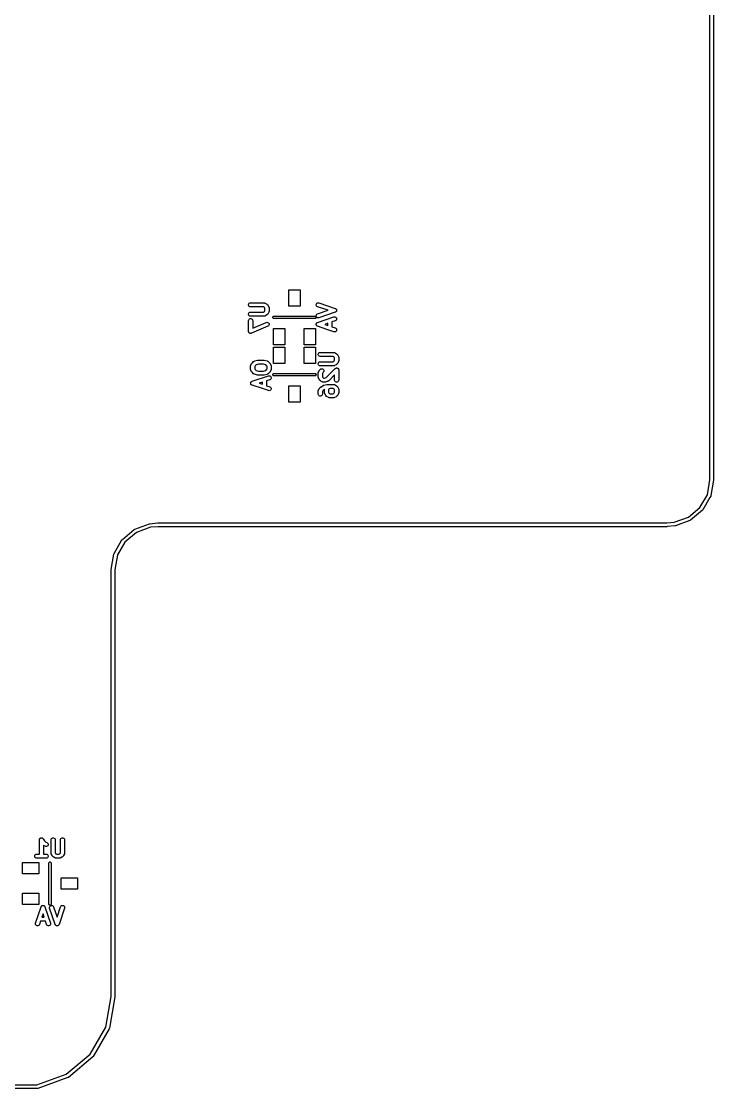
# Model space of a CAD drawing. Extents: x 51 to 137, y -158 to -25.
# Drawn here: x 93.6 to 136.5, y -157.7 to -91.5 of the extents above; entities that cross this region are included whole.
import ezdxf

# ---------------------------------------------------------------- set-up
doc = ezdxf.new("R2010")
doc.units = 0
doc.header["$MEASUREMENT"] = 0
doc.layers.add('BLACK', color=7, linetype='CONTINUOUS')

msp = doc.modelspace()

# ---------------------------------------------------------------- linework, layer by layer
at = {"layer": 'Black'}
for p, q in [((136.286, -119.911), (136.286, -28.1863)), ((136.515, -28.1813), (136.515, -119.921)), ((110.177, -109.136), (110.177, -108.136)), ((110.177, -108.136), (110.879, -108.136)), ((110.879, -108.136), (110.879, -109.136)), ((107.688, -109.039), (107.703, -108.997)), ((107.688, -109.083), (107.688, -109.039)), ((107.703, -109.124), (107.688, -109.083)), ((107.703, -108.997), (107.731, -108.964)), ((107.731, -109.158), (107.703, -109.124)), ((107.731, -108.964), (107.769, -108.942)), ((107.769, -109.18), (107.731, -109.158)), ((107.769, -108.942), (107.813, -108.934)), ((107.813, -109.188), (107.769, -109.18)), ((107.813, -108.934), (108.635, -108.934)), ((108.605, -109.188), (107.813, -109.188)), ((108.657, -109.214), (108.605, -109.188)), ((108.635, -108.934), (108.642, -108.935)), ((108.642, -108.935), (108.65, -108.935)), ((108.65, -108.935), (108.664, -108.939)), ((108.676, -109.233), (108.657, -109.214)), ((108.664, -108.939), (108.679, -108.942)), ((108.679, -108.942), (108.685, -108.945)), ((108.685, -108.945), (108.692, -108.947)), ((108.692, -108.947), (108.789, -108.996)), ((108.789, -108.996), (108.805, -109.008)), ((108.805, -109.008), (108.822, -109.019)), ((108.822, -109.019), (108.87, -109.068)), ((108.87, -109.068), (108.882, -109.085)), ((108.882, -109.085), (108.894, -109.101)), ((108.894, -109.101), (108.942, -109.198)), ((108.942, -109.198), (108.944, -109.205)), ((108.944, -109.205), (108.948, -109.211)), ((108.948, -109.211), (108.951, -109.226)), ((110.879, -109.136), (110.177, -109.136)), ((111.878, -109.042), (111.892, -109)), ((111.879, -109.086), (111.878, -109.042)), ((111.895, -109.127), (111.879, -109.086)), ((111.892, -109), (111.919, -108.966)), ((111.925, -109.16), (111.895, -109.127)), ((111.919, -108.966), (111.957, -108.943)), ((111.963, -109.181), (111.925, -109.16)), ((111.957, -108.943), (112, -108.934)), ((112.618, -109.4), (111.963, -109.181)), ((112, -108.934), (112.044, -108.94)), ((112.044, -108.94), (113.06, -109.279)), ((107.688, -109.619), (107.703, -109.578)), ((107.688, -109.664), (107.688, -109.619)), ((107.703, -109.705), (107.688, -109.664)), ((107.703, -109.578), (107.731, -109.544)), ((107.731, -109.739), (107.703, -109.705)), ((107.731, -109.544), (107.769, -109.522)), ((107.769, -109.761), (107.731, -109.739)), ((107.769, -109.522), (107.813, -109.514)), ((107.813, -109.768), (107.769, -109.761)), ((107.813, -109.514), (108.605, -109.514)), ((108.635, -109.768), (107.813, -109.768)), ((108.605, -109.514), (108.657, -109.489)), ((108.642, -109.767), (108.635, -109.768)), ((108.65, -109.768), (108.642, -109.767)), ((108.664, -109.763), (108.65, -109.768)), ((108.657, -109.489), (108.676, -109.469)), ((108.679, -109.761), (108.664, -109.763)), ((108.702, -109.284), (108.676, -109.233)), ((108.676, -109.469), (108.702, -109.418)), ((108.685, -109.757), (108.679, -109.761)), ((108.692, -109.755), (108.685, -109.757)), ((108.789, -109.707), (108.692, -109.755)), ((108.702, -109.418), (108.702, -109.284)), ((108.805, -109.695), (108.789, -109.707)), ((108.822, -109.683), (108.805, -109.695)), ((108.87, -109.635), (108.822, -109.683)), ((108.882, -109.618), (108.87, -109.635)), ((108.894, -109.602), (108.882, -109.618)), ((108.942, -109.505), (108.894, -109.602)), ((108.944, -109.498), (108.942, -109.505)), ((108.948, -109.491), (108.944, -109.498)), ((108.951, -109.477), (108.948, -109.491)), ((108.951, -109.226), (108.955, -109.24)), ((108.955, -109.462), (108.951, -109.477)), ((108.955, -109.24), (108.954, -109.247)), ((108.954, -109.247), (108.956, -109.254)), ((108.956, -109.448), (108.954, -109.455)), ((108.954, -109.455), (108.955, -109.462)), ((108.956, -109.254), (108.956, -109.448)), ((109.184, -109.822), (109.193, -109.797)), ((109.184, -109.848), (109.184, -109.822)), ((109.193, -109.872), (109.184, -109.848)), ((109.193, -109.797), (109.21, -109.778)), ((109.21, -109.892), (109.193, -109.872)), ((109.21, -109.778), (109.232, -109.765)), ((109.232, -109.765), (109.258, -109.76)), ((109.258, -109.76), (111.798, -109.76)), ((111.798, -109.76), (111.824, -109.765)), ((111.824, -109.765), (111.846, -109.778)), ((111.846, -109.778), (111.863, -109.797)), ((111.863, -109.872), (111.846, -109.892)), ((111.863, -109.797), (111.872, -109.822)), ((111.872, -109.848), (111.863, -109.872)), ((111.872, -109.822), (111.872, -109.848)), ((111.878, -109.757), (111.879, -109.713)), ((111.892, -109.799), (111.878, -109.757)), ((111.879, -109.713), (111.895, -109.672)), ((111.919, -109.833), (111.892, -109.799)), ((111.895, -109.672), (111.925, -109.639)), ((111.957, -109.856), (111.919, -109.833)), ((111.925, -109.639), (111.963, -109.618)), ((112, -109.865), (111.957, -109.856)), ((111.963, -109.618), (112.618, -109.4)), ((111.963, -110.15), (112.979, -109.811)), ((112.044, -109.859), (112, -109.865)), ((113.06, -109.52), (112.044, -109.859)), ((112.979, -109.811), (113.023, -109.805)), ((113.023, -109.805), (113.066, -109.814)), ((113.06, -109.279), (113.063, -109.281)), ((113.063, -109.518), (113.06, -109.52)), ((113.063, -109.281), (113.066, -109.281)), ((113.066, -109.518), (113.063, -109.518)), ((113.066, -109.281), (113.082, -109.291)), ((113.082, -109.508), (113.066, -109.518)), ((113.066, -109.814), (113.104, -109.837)), ((113.082, -109.291), (113.099, -109.3)), ((113.099, -109.499), (113.082, -109.508)), ((113.099, -109.3), (113.101, -109.303)), ((113.101, -109.496), (113.099, -109.499)), ((113.101, -109.303), (113.104, -109.305)), ((113.104, -109.495), (113.101, -109.496)), ((113.104, -109.305), (113.115, -109.319)), ((113.115, -109.48), (113.104, -109.495)), ((113.104, -109.837), (113.131, -109.871)), ((113.115, -109.319), (113.128, -109.333)), ((113.128, -109.466), (113.115, -109.48)), ((113.128, -109.333), (113.129, -109.336)), ((113.129, -109.463), (113.128, -109.466)), ((113.129, -109.336), (113.131, -109.339)), ((113.131, -109.46), (113.129, -109.463)), ((113.131, -109.339), (113.137, -109.357)), ((113.137, -109.442), (113.131, -109.46)), ((113.131, -109.871), (113.145, -109.913)), ((113.137, -109.357), (113.144, -109.374)), ((113.144, -109.425), (113.137, -109.442)), ((113.144, -109.374), (113.144, -109.378)), ((113.144, -109.378), (113.145, -109.381)), ((113.145, -109.418), (113.144, -109.422)), ((113.144, -109.422), (113.144, -109.425)), ((113.145, -109.381), (113.145, -109.4)), ((113.145, -109.4), (113.145, -109.418)), ((107.686, -110.029), (107.693, -109.985)), ((107.686, -110.706), (107.686, -110.029)), ((107.693, -109.985), (107.715, -109.947)), ((107.715, -109.947), (107.749, -109.919)), ((107.749, -109.919), (107.791, -109.903)), ((107.791, -109.903), (107.835, -109.903)), ((107.835, -109.903), (107.876, -109.919)), ((108.879, -110.387), (107.863, -110.823)), ((107.876, -109.919), (107.91, -109.947)), ((107.91, -109.947), (107.932, -109.985)), ((107.932, -109.985), (107.94, -110.029)), ((107.94, -110.029), (107.94, -110.513)), ((107.94, -110.513), (108.779, -110.154)), ((108.779, -110.154), (108.822, -110.144)), ((108.822, -110.144), (108.865, -110.149)), ((108.865, -110.149), (108.905, -110.169)), ((108.916, -110.363), (108.879, -110.387)), ((108.905, -110.169), (108.935, -110.201)), ((108.942, -110.328), (108.916, -110.363)), ((108.935, -110.201), (108.952, -110.241)), ((108.955, -110.285), (108.942, -110.328)), ((108.952, -110.241), (108.955, -110.285)), ((109.232, -109.905), (109.21, -109.892)), ((109.228, -111.534), (109.228, -110.533)), ((109.228, -110.533), (109.929, -110.533)), ((109.258, -109.91), (109.232, -109.905)), ((111.798, -109.91), (109.258, -109.91)), ((109.929, -110.533), (109.929, -111.534)), ((111.127, -111.534), (111.127, -110.533)), ((111.127, -110.533), (111.828, -110.533)), ((111.824, -109.905), (111.798, -109.91)), ((111.846, -109.892), (111.824, -109.905)), ((111.828, -110.533), (111.828, -111.534)), ((111.878, -110.252), (111.879, -110.248)), ((111.879, -110.27), (111.878, -110.252)), ((111.878, -110.289), (111.879, -110.27)), ((111.879, -110.292), (111.878, -110.289)), ((111.879, -110.245), (111.886, -110.228)), ((111.879, -110.248), (111.879, -110.245)), ((111.879, -110.296), (111.879, -110.292)), ((111.886, -110.313), (111.879, -110.296)), ((111.886, -110.228), (111.892, -110.21)), ((111.892, -110.331), (111.886, -110.313)), ((111.892, -110.21), (111.894, -110.207)), ((111.894, -110.334), (111.892, -110.331)), ((111.894, -110.207), (111.895, -110.204)), ((111.895, -110.337), (111.894, -110.334)), ((111.895, -110.204), (111.908, -110.19)), ((111.908, -110.351), (111.895, -110.337)), ((111.908, -110.19), (111.919, -110.175)), ((111.919, -110.365), (111.908, -110.351)), ((111.919, -110.175), (111.922, -110.174)), ((111.922, -110.367), (111.919, -110.365)), ((111.922, -110.174), (111.925, -110.171)), ((111.925, -110.37), (111.922, -110.367)), ((111.925, -110.171), (111.941, -110.162)), ((111.941, -110.379), (111.925, -110.37)), ((111.941, -110.162), (111.957, -110.152)), ((111.957, -110.389), (111.941, -110.379)), ((111.957, -110.152), (111.96, -110.152)), ((111.96, -110.389), (111.957, -110.389)), ((111.96, -110.152), (111.963, -110.15)), ((111.963, -110.391), (111.96, -110.389)), ((112.602, -110.604), (111.963, -110.391)), ((112.602, -110.205), (112.405, -110.27)), ((112.405, -110.27), (112.602, -110.336)), ((112.602, -110.336), (112.602, -110.205)), ((113.06, -110.052), (112.856, -110.12)), ((112.856, -110.12), (112.856, -110.421)), ((112.856, -110.421), (113.06, -110.489)), ((113.099, -110.031), (113.06, -110.052)), ((113.06, -110.489), (113.099, -110.51)), ((113.128, -109.998), (113.099, -110.031)), ((113.099, -110.51), (113.128, -110.543)), ((113.144, -109.957), (113.128, -109.998)), ((113.145, -109.913), (113.144, -109.957)), ((107.688, -110.72), (107.686, -110.706)), ((107.689, -110.735), (107.688, -110.72)), ((107.692, -110.742), (107.689, -110.735)), ((107.693, -110.749), (107.692, -110.742)), ((107.701, -110.762), (107.693, -110.749)), ((107.706, -110.775), (107.701, -110.762)), ((107.712, -110.781), (107.706, -110.775)), ((107.715, -110.787), (107.712, -110.781)), ((107.727, -110.797), (107.715, -110.787)), ((107.737, -110.808), (107.727, -110.797)), ((107.743, -110.811), (107.737, -110.808)), ((107.749, -110.816), (107.743, -110.811)), ((107.763, -110.821), (107.749, -110.816)), ((107.776, -110.827), (107.763, -110.821)), ((107.783, -110.828), (107.776, -110.827)), ((107.791, -110.831), (107.783, -110.828)), ((107.805, -110.831), (107.791, -110.831)), ((107.82, -110.833), (107.805, -110.831)), ((107.827, -110.831), (107.82, -110.833)), ((107.835, -110.831), (107.827, -110.831)), ((107.848, -110.826), (107.835, -110.831)), ((107.863, -110.823), (107.848, -110.826)), ((112.979, -110.73), (112.602, -110.604)), ((113.023, -110.736), (112.979, -110.73)), ((113.066, -110.727), (113.023, -110.736)), ((113.104, -110.704), (113.066, -110.727)), ((113.131, -110.67), (113.104, -110.704)), ((113.128, -110.543), (113.144, -110.584)), ((113.145, -110.628), (113.131, -110.67)), ((113.144, -110.584), (113.145, -110.628)), ((109.929, -111.534), (109.228, -111.534)), ((109.228, -112.692), (109.228, -111.692)), ((109.228, -111.692), (109.929, -111.692)), ((109.929, -111.692), (109.929, -112.692)), ((111.828, -111.534), (111.127, -111.534)), ((111.127, -112.692), (111.127, -111.692)), ((111.127, -111.692), (111.828, -111.692)), ((111.828, -111.692), (111.828, -112.692)), ((108.054, -112.542), (108.247, -112.494)), ((108.247, -112.494), (108.263, -112.493)), ((108.263, -112.493), (108.278, -112.49)), ((108.278, -112.49), (108.617, -112.49)), ((108.617, -112.49), (108.632, -112.493)), ((108.632, -112.493), (108.648, -112.494)), ((108.648, -112.494), (108.841, -112.542)), ((112.006, -112.111), (112.021, -112.07)), ((112.006, -112.155), (112.006, -112.111)), ((112.021, -112.197), (112.006, -112.155)), ((112.021, -112.07), (112.049, -112.036)), ((112.049, -112.23), (112.021, -112.197)), ((112.049, -112.036), (112.087, -112.014)), ((112.087, -112.252), (112.049, -112.23)), ((112.087, -112.014), (112.131, -112.006)), ((112.131, -112.26), (112.087, -112.252)), ((112.131, -112.006), (112.953, -112.006)), ((112.923, -112.26), (112.131, -112.26)), ((112.975, -112.286), (112.923, -112.26)), ((112.953, -112.006), (112.96, -112.007)), ((112.96, -112.007), (112.968, -112.007)), ((112.968, -112.007), (112.982, -112.011)), ((112.994, -112.305), (112.975, -112.286)), ((112.982, -112.011), (112.997, -112.014)), ((113.02, -112.357), (112.994, -112.305)), ((112.994, -112.542), (113.02, -112.49)), ((112.997, -112.014), (113.003, -112.017)), ((113.003, -112.017), (113.01, -112.02)), ((113.01, -112.02), (113.107, -112.068)), ((113.02, -112.49), (113.02, -112.357)), ((113.107, -112.068), (113.123, -112.08)), ((113.123, -112.08), (113.14, -112.092)), ((113.14, -112.092), (113.188, -112.14)), ((113.188, -112.14), (113.2, -112.157)), ((113.2, -112.157), (113.212, -112.173)), ((113.212, -112.173), (113.26, -112.27)), ((113.26, -112.27), (113.262, -112.277)), ((113.262, -112.277), (113.266, -112.283)), ((113.266, -112.283), (113.269, -112.298)), ((113.269, -112.298), (113.273, -112.312)), ((113.273, -112.312), (113.272, -112.319)), ((113.272, -112.319), (113.274, -112.327)), ((113.274, -112.52), (113.272, -112.527)), ((113.274, -112.327), (113.274, -112.52)), ((107.813, -112.844), (107.818, -112.83)), ((107.814, -112.852), (107.813, -112.844)), ((107.813, -112.859), (107.814, -112.852)), ((107.813, -113.052), (107.813, -112.859)), ((107.814, -113.06), (107.813, -113.052)), ((107.813, -113.067), (107.814, -113.06)), ((107.818, -113.081), (107.813, -113.067)), ((107.818, -112.83), (107.82, -112.815)), ((107.82, -113.096), (107.818, -113.081)), ((107.82, -112.815), (107.824, -112.809)), ((107.824, -113.102), (107.82, -113.096)), ((107.824, -112.809), (107.826, -112.802)), ((107.826, -113.109), (107.824, -113.102)), ((107.826, -112.802), (107.874, -112.705)), ((107.874, -113.206), (107.826, -113.109)), ((107.874, -112.705), (107.887, -112.689)), ((107.887, -112.689), (107.898, -112.672)), ((107.898, -112.672), (107.995, -112.575)), ((107.995, -112.575), (108.005, -112.569)), ((108.005, -112.569), (108.014, -112.56)), ((108.014, -112.56), (108.023, -112.556)), ((108.023, -112.556), (108.031, -112.55)), ((108.031, -112.55), (108.043, -112.547)), ((108.043, -112.547), (108.054, -112.542)), ((108.092, -112.837), (108.067, -112.889)), ((108.067, -112.889), (108.067, -113.022)), ((108.067, -113.022), (108.092, -113.074)), ((108.15, -112.78), (108.092, -112.837)), ((108.092, -113.074), (108.15, -113.131)), ((108.294, -112.744), (108.15, -112.78)), ((108.15, -113.131), (108.294, -113.167)), ((108.601, -112.744), (108.294, -112.744)), ((108.294, -113.167), (108.601, -113.167)), ((108.746, -112.78), (108.601, -112.744)), ((108.601, -113.167), (108.746, -113.131)), ((108.803, -112.837), (108.746, -112.78)), ((108.746, -113.131), (108.803, -113.074)), ((108.829, -112.889), (108.803, -112.837)), ((108.803, -113.074), (108.829, -113.022)), ((108.829, -113.022), (108.829, -112.889)), ((108.841, -112.542), (108.852, -112.547)), ((108.852, -112.547), (108.864, -112.55)), ((108.864, -112.55), (108.872, -112.556)), ((108.872, -112.556), (108.882, -112.56)), ((108.882, -112.56), (108.89, -112.569)), ((108.89, -112.569), (108.9, -112.575)), ((108.9, -112.575), (108.997, -112.672)), ((108.997, -112.672), (109.009, -112.689)), ((109.009, -112.689), (109.021, -112.705)), ((109.021, -112.705), (109.069, -112.802)), ((109.069, -113.109), (109.021, -113.206)), ((109.069, -112.802), (109.071, -112.809)), ((109.071, -113.102), (109.069, -113.109)), ((109.071, -112.809), (109.075, -112.815)), ((109.075, -113.096), (109.071, -113.102)), ((109.075, -112.815), (109.078, -112.83)), ((109.078, -113.081), (109.075, -113.096)), ((109.078, -112.83), (109.082, -112.844)), ((109.082, -113.067), (109.078, -113.081)), ((109.082, -112.844), (109.081, -112.852)), ((109.081, -112.852), (109.083, -112.859)), ((109.083, -113.052), (109.081, -113.06)), ((109.081, -113.06), (109.082, -113.067)), ((109.083, -112.859), (109.083, -113.052)), ((109.929, -112.692), (109.228, -112.692)), ((111.828, -112.692), (111.127, -112.692)), ((112.006, -112.692), (112.021, -112.65)), ((112.006, -112.736), (112.006, -112.692)), ((112.021, -112.777), (112.006, -112.736)), ((112.017, -113.237), (112.065, -113.141)), ((112.021, -112.65), (112.049, -112.616)), ((112.049, -112.811), (112.021, -112.777)), ((112.049, -112.616), (112.087, -112.594)), ((112.087, -112.833), (112.049, -112.811)), ((112.065, -113.141), (112.078, -113.124)), ((112.078, -113.124), (112.089, -113.108)), ((112.087, -112.594), (112.131, -112.587)), ((112.131, -112.841), (112.087, -112.833)), ((112.089, -113.108), (112.138, -113.059)), ((112.131, -112.587), (112.923, -112.587)), ((112.953, -112.841), (112.131, -112.841)), ((112.138, -113.059), (112.174, -113.034)), ((112.174, -113.034), (112.216, -113.023)), ((112.216, -113.023), (112.26, -113.026)), ((112.26, -113.026), (112.3, -113.045)), ((112.3, -113.045), (112.331, -113.076)), ((112.331, -113.076), (112.35, -113.116)), ((112.354, -113.16), (112.342, -113.203)), ((112.35, -113.116), (112.354, -113.16)), ((112.497, -113.57), (113.057, -113.011)), ((112.923, -112.587), (112.975, -112.561)), ((112.96, -112.839), (112.953, -112.841)), ((112.968, -112.84), (112.96, -112.839)), ((112.982, -112.836), (112.968, -112.84)), ((112.975, -112.561), (112.994, -112.542)), ((112.997, -112.833), (112.982, -112.836)), ((113.003, -112.829), (112.997, -112.833)), ((113.01, -112.827), (113.003, -112.829)), ((113.107, -112.779), (113.01, -112.827)), ((113.057, -113.011), (113.07, -113.001)), ((113.07, -113.001), (113.083, -112.991)), ((113.083, -112.991), (113.088, -112.989)), ((113.088, -112.989), (113.093, -112.986)), ((113.093, -112.986), (113.109, -112.981)), ((113.123, -112.767), (113.107, -112.779)), ((113.109, -112.981), (113.125, -112.976)), ((113.14, -112.755), (113.123, -112.767)), ((113.125, -112.976), (113.13, -112.976)), ((113.13, -112.976), (113.136, -112.974)), ((113.136, -112.974), (113.152, -112.976)), ((113.188, -112.707), (113.14, -112.755)), ((113.152, -112.976), (113.169, -112.976)), ((113.169, -112.976), (113.174, -112.978)), ((113.174, -112.978), (113.179, -112.978)), ((113.179, -112.978), (113.195, -112.985)), ((113.2, -112.69), (113.188, -112.707)), ((113.195, -112.985), (113.21, -112.991)), ((113.212, -112.674), (113.2, -112.69)), ((113.21, -112.991), (113.214, -112.994)), ((113.26, -112.577), (113.212, -112.674)), ((113.214, -112.994), (113.219, -112.997)), ((113.219, -112.997), (113.231, -113.008)), ((113.231, -113.008), (113.244, -113.019)), ((113.244, -113.019), (113.247, -113.024)), ((113.247, -113.024), (113.251, -113.028)), ((113.251, -113.028), (113.258, -113.043)), ((113.258, -113.043), (113.266, -113.057)), ((113.262, -112.57), (113.26, -112.577)), ((113.266, -112.564), (113.262, -112.57)), ((113.269, -112.549), (113.266, -112.564)), ((113.266, -113.057), (113.267, -113.063)), ((113.267, -113.063), (113.269, -113.068)), ((113.273, -112.535), (113.269, -112.549)), ((113.269, -113.068), (113.271, -113.084)), ((113.271, -113.084), (113.274, -113.101)), ((113.272, -112.527), (113.273, -112.535)), ((113.274, -113.101), (113.274, -113.73)), ((107.831, -113.857), (107.844, -113.843)), ((107.844, -113.843), (107.855, -113.828)), ((107.855, -113.828), (107.858, -113.826)), ((107.858, -113.826), (107.861, -113.824)), ((107.861, -113.824), (107.877, -113.815)), ((107.887, -113.222), (107.874, -113.206)), ((107.877, -113.815), (107.893, -113.805)), ((107.898, -113.239), (107.887, -113.222)), ((107.893, -113.805), (107.896, -113.804)), ((107.896, -113.804), (107.899, -113.803)), ((107.995, -113.336), (107.898, -113.239)), ((107.899, -113.803), (108.915, -113.464)), ((108.005, -113.343), (107.995, -113.336)), ((108.014, -113.351), (108.005, -113.343)), ((108.023, -113.355), (108.014, -113.351)), ((108.031, -113.361), (108.023, -113.355)), ((108.043, -113.364), (108.031, -113.361)), ((108.054, -113.369), (108.043, -113.364)), ((108.247, -113.417), (108.054, -113.369)), ((108.263, -113.419), (108.247, -113.417)), ((108.278, -113.421), (108.263, -113.419)), ((108.617, -113.421), (108.278, -113.421)), ((108.632, -113.419), (108.617, -113.421)), ((108.648, -113.417), (108.632, -113.419)), ((108.829, -113.372), (108.648, -113.417)), ((108.996, -113.705), (108.792, -113.773)), ((108.792, -113.773), (108.792, -114.074)), ((108.841, -113.369), (108.829, -113.372)), ((108.852, -113.364), (108.841, -113.369)), ((108.864, -113.361), (108.852, -113.364)), ((108.872, -113.355), (108.864, -113.361)), ((108.882, -113.351), (108.872, -113.355)), ((108.89, -113.343), (108.882, -113.351)), ((108.9, -113.336), (108.89, -113.343)), ((108.997, -113.239), (108.9, -113.336)), ((108.915, -113.464), (108.959, -113.458)), ((108.959, -113.458), (109.002, -113.466)), ((109.035, -113.684), (108.996, -113.705)), ((109.009, -113.222), (108.997, -113.239)), ((109.002, -113.466), (109.04, -113.49)), ((109.021, -113.206), (109.009, -113.222)), ((109.064, -113.651), (109.035, -113.684)), ((109.04, -113.49), (109.067, -113.524)), ((109.08, -113.61), (109.064, -113.651)), ((109.067, -113.524), (109.081, -113.566)), ((109.081, -113.566), (109.08, -113.61)), ((109.184, -113.378), (109.193, -113.353)), ((109.184, -113.404), (109.184, -113.378)), ((109.193, -113.428), (109.184, -113.404)), ((109.193, -113.353), (109.21, -113.334)), ((109.21, -113.448), (109.193, -113.428)), ((109.21, -113.334), (109.232, -113.321)), ((109.232, -113.461), (109.21, -113.448)), ((109.232, -113.321), (109.258, -113.316)), ((109.258, -113.466), (109.232, -113.461)), ((109.258, -113.316), (111.798, -113.316)), ((111.798, -113.466), (109.258, -113.466)), ((111.798, -113.316), (111.824, -113.321)), ((111.824, -113.461), (111.798, -113.466)), ((111.824, -113.321), (111.846, -113.334)), ((111.846, -113.448), (111.824, -113.461)), ((111.846, -113.334), (111.863, -113.353)), ((111.863, -113.428), (111.846, -113.448)), ((111.863, -113.353), (111.872, -113.378)), ((111.872, -113.404), (111.863, -113.428)), ((111.872, -113.378), (111.872, -113.404)), ((112.004, -113.28), (112.009, -113.265)), ((112.005, -113.287), (112.004, -113.28)), ((112.004, -113.294), (112.005, -113.287)), ((112.004, -113.536), (112.004, -113.294)), ((112.005, -113.543), (112.004, -113.536)), ((112.004, -113.551), (112.005, -113.543)), ((112.009, -113.565), (112.004, -113.551)), ((112.009, -113.265), (112.011, -113.251)), ((112.011, -113.58), (112.009, -113.565)), ((112.011, -113.251), (112.015, -113.244)), ((112.015, -113.586), (112.011, -113.58)), ((112.015, -113.244), (112.017, -113.237)), ((112.017, -113.593), (112.015, -113.586)), ((112.065, -113.69), (112.017, -113.593)), ((112.078, -113.706), (112.065, -113.69)), ((112.089, -113.723), (112.078, -113.706)), ((112.138, -113.771), (112.089, -113.723)), ((112.154, -113.783), (112.138, -113.771)), ((112.171, -113.795), (112.154, -113.783)), ((112.267, -113.843), (112.171, -113.795)), ((112.283, -113.273), (112.258, -113.324)), ((112.258, -113.324), (112.258, -113.506)), ((112.258, -113.506), (112.283, -113.558)), ((112.274, -113.845), (112.267, -113.843)), ((112.281, -113.849), (112.274, -113.845)), ((112.295, -113.852), (112.281, -113.849)), ((112.317, -113.239), (112.283, -113.273)), ((112.283, -113.558), (112.303, -113.577)), ((112.303, -113.577), (112.354, -113.603)), ((112.342, -113.203), (112.317, -113.239)), ((112.354, -113.603), (112.4, -113.603)), ((112.4, -113.603), (112.497, -113.57)), ((112.461, -113.85), (112.441, -113.853)), ((112.606, -113.802), (112.461, -113.85)), ((112.613, -113.798), (112.606, -113.802)), ((112.62, -113.796), (112.613, -113.798)), ((112.632, -113.788), (112.62, -113.796)), ((112.645, -113.781), (112.632, -113.788)), ((112.65, -113.775), (112.645, -113.781)), ((112.656, -113.771), (112.65, -113.775)), ((113.02, -113.407), (112.656, -113.771)), ((113.02, -113.73), (113.02, -113.407)), ((113.027, -113.773), (113.02, -113.73)), ((113.049, -113.811), (113.027, -113.773)), ((113.083, -113.84), (113.049, -113.811)), ((113.125, -113.855), (113.083, -113.84)), ((113.21, -113.84), (113.169, -113.855)), ((113.244, -113.811), (113.21, -113.84)), ((113.266, -113.773), (113.244, -113.811)), ((113.274, -113.73), (113.266, -113.773)), ((107.814, -113.905), (107.815, -113.901)), ((107.815, -113.923), (107.814, -113.905)), ((107.814, -113.942), (107.815, -113.923)), ((107.815, -113.945), (107.814, -113.942)), ((107.815, -113.898), (107.822, -113.88)), ((107.815, -113.901), (107.815, -113.898)), ((107.815, -113.949), (107.815, -113.945)), ((107.822, -113.966), (107.815, -113.949)), ((107.822, -113.88), (107.828, -113.863)), ((107.828, -113.984), (107.822, -113.966)), ((107.828, -113.863), (107.83, -113.86)), ((107.83, -113.986), (107.828, -113.984)), ((107.83, -113.86), (107.831, -113.857)), ((107.831, -113.99), (107.83, -113.986)), ((107.844, -114.004), (107.831, -113.99)), ((107.855, -114.018), (107.844, -114.004)), ((107.858, -114.02), (107.855, -114.018)), ((107.861, -114.023), (107.858, -114.02)), ((107.877, -114.032), (107.861, -114.023)), ((107.893, -114.041), (107.877, -114.032)), ((107.896, -114.042), (107.893, -114.041)), ((107.899, -114.044), (107.896, -114.042)), ((108.538, -114.257), (107.899, -114.044)), ((108.538, -113.857), (108.341, -113.923)), ((108.341, -113.923), (108.538, -113.989)), ((108.538, -113.989), (108.538, -113.857)), ((108.915, -114.382), (108.538, -114.257)), ((108.792, -114.074), (108.996, -114.141)), ((108.959, -114.389), (108.915, -114.382)), ((109.002, -114.38), (108.959, -114.389)), ((108.996, -114.141), (109.035, -114.162)), ((109.04, -114.357), (109.002, -114.38)), ((109.035, -114.162), (109.064, -114.195)), ((109.067, -114.322), (109.04, -114.357)), ((109.064, -114.195), (109.08, -114.236)), ((109.081, -114.28), (109.067, -114.322)), ((109.08, -114.236), (109.081, -114.28)), ((110.177, -115.09), (110.177, -114.09)), ((110.177, -114.09), (110.879, -114.09)), ((110.879, -114.09), (110.879, -115.09)), ((112.004, -114.392), (112.009, -114.378)), ((112.005, -114.4), (112.004, -114.392)), ((112.004, -114.407), (112.005, -114.4)), ((112.004, -114.601), (112.004, -114.407)), ((112.009, -114.378), (112.011, -114.364)), ((112.011, -114.364), (112.015, -114.357)), ((112.015, -114.357), (112.017, -114.35)), ((112.017, -114.35), (112.065, -114.253)), ((112.065, -114.253), (112.078, -114.237)), ((112.078, -114.237), (112.089, -114.22)), ((112.089, -114.22), (112.138, -114.172)), ((112.138, -114.172), (112.148, -114.165)), ((112.148, -114.165), (112.157, -114.156)), ((112.157, -114.156), (112.302, -114.059)), ((112.283, -114.385), (112.258, -114.437)), ((112.258, -114.437), (112.258, -114.601)), ((112.308, -114.361), (112.283, -114.385)), ((112.31, -113.856), (112.295, -113.852)), ((112.302, -114.059), (112.322, -114.051)), ((112.392, -114.305), (112.308, -114.361)), ((112.317, -113.855), (112.31, -113.856)), ((112.324, -113.857), (112.317, -113.855)), ((112.322, -114.051), (112.342, -114.042)), ((112.421, -113.857), (112.324, -113.857)), ((112.342, -114.042), (112.535, -113.994)), ((112.391, -114.31), (112.392, -114.305)), ((112.391, -114.504), (112.391, -114.31)), ((112.392, -114.511), (112.391, -114.504)), ((112.391, -114.518), (112.392, -114.511)), ((112.441, -113.853), (112.421, -113.857)), ((112.535, -113.994), (112.551, -113.992)), ((112.551, -113.992), (112.566, -113.99)), ((112.566, -113.99), (112.953, -113.99)), ((112.67, -114.289), (112.645, -114.34)), ((112.645, -114.34), (112.645, -114.474)), ((112.645, -114.474), (112.67, -114.525)), ((112.69, -114.269), (112.67, -114.289)), ((112.741, -114.244), (112.69, -114.269)), ((112.923, -114.244), (112.741, -114.244)), ((112.975, -114.269), (112.923, -114.244)), ((112.953, -113.99), (112.96, -113.991)), ((112.96, -113.991), (112.968, -113.991)), ((112.968, -113.991), (112.982, -113.995)), ((112.994, -114.289), (112.975, -114.269)), ((112.982, -113.995), (112.997, -113.997)), ((113.02, -114.34), (112.994, -114.289)), ((112.994, -114.525), (113.02, -114.474)), ((112.997, -113.997), (113.003, -114.001)), ((113.003, -114.001), (113.01, -114.003)), ((113.01, -114.003), (113.107, -114.052)), ((113.02, -114.474), (113.02, -114.34)), ((113.107, -114.052), (113.123, -114.064)), ((113.123, -114.064), (113.14, -114.075)), ((113.169, -113.855), (113.125, -113.855)), ((113.14, -114.075), (113.188, -114.124)), ((113.188, -114.124), (113.2, -114.14)), ((113.2, -114.14), (113.212, -114.157)), ((113.212, -114.157), (113.26, -114.253)), ((113.26, -114.253), (113.262, -114.26)), ((113.262, -114.26), (113.266, -114.267)), ((113.266, -114.267), (113.269, -114.281)), ((113.269, -114.281), (113.273, -114.296)), ((113.273, -114.296), (113.272, -114.303)), ((113.272, -114.303), (113.274, -114.31)), ((113.274, -114.504), (113.272, -114.511)), ((113.272, -114.511), (113.273, -114.518)), ((113.274, -114.31), (113.274, -114.504)), ((110.879, -115.09), (110.177, -115.09)), ((112.011, -114.644), (112.004, -114.601)), ((112.033, -114.682), (112.011, -114.644)), ((112.067, -114.711), (112.033, -114.682)), ((112.109, -114.726), (112.067, -114.711)), ((112.153, -114.726), (112.109, -114.726)), ((112.194, -114.711), (112.153, -114.726)), ((112.228, -114.682), (112.194, -114.711)), ((112.25, -114.644), (112.228, -114.682)), ((112.258, -114.601), (112.25, -114.644)), ((112.396, -114.533), (112.391, -114.518)), ((112.398, -114.547), (112.396, -114.533)), ((112.402, -114.554), (112.398, -114.547)), ((112.404, -114.561), (112.402, -114.554)), ((112.452, -114.657), (112.404, -114.561)), ((112.465, -114.674), (112.452, -114.657)), ((112.476, -114.69), (112.465, -114.674)), ((112.525, -114.739), (112.476, -114.69)), ((112.541, -114.75), (112.525, -114.739)), ((112.558, -114.762), (112.541, -114.75)), ((112.654, -114.811), (112.558, -114.762)), ((112.661, -114.813), (112.654, -114.811)), ((112.668, -114.817), (112.661, -114.813)), ((112.682, -114.819), (112.668, -114.817)), ((112.67, -114.525), (112.69, -114.545)), ((112.697, -114.823), (112.682, -114.819)), ((112.69, -114.545), (112.741, -114.57)), ((112.704, -114.823), (112.697, -114.823)), ((112.711, -114.824), (112.704, -114.823)), ((112.953, -114.824), (112.711, -114.824)), ((112.741, -114.57), (112.923, -114.57)), ((112.923, -114.57), (112.975, -114.545)), ((112.96, -114.823), (112.953, -114.824)), ((112.968, -114.823), (112.96, -114.823)), ((112.982, -114.819), (112.968, -114.823)), ((112.975, -114.545), (112.994, -114.525)), ((112.997, -114.817), (112.982, -114.819)), ((113.003, -114.813), (112.997, -114.817)), ((113.01, -114.811), (113.003, -114.813)), ((113.107, -114.762), (113.01, -114.811)), ((113.123, -114.75), (113.107, -114.762)), ((113.14, -114.739), (113.123, -114.75)), ((113.188, -114.69), (113.14, -114.739)), ((113.2, -114.674), (113.188, -114.69)), ((113.212, -114.657), (113.2, -114.674)), ((113.26, -114.561), (113.212, -114.657)), ((113.262, -114.554), (113.26, -114.561)), ((113.266, -114.547), (113.262, -114.554)), ((113.269, -114.533), (113.266, -114.547)), ((113.273, -114.518), (113.269, -114.533)), ((136.124, -120.833), (136.286, -119.911)), ((136.513, -119.941), (136.345, -120.892)), ((136.515, -119.921), (136.513, -119.931)), ((136.513, -119.931), (136.513, -119.941)), ((135.661, -121.634), (136.124, -120.833)), ((136.286, -121.008), (135.849, -121.766)), ((136.332, -120.929), (136.286, -121.008)), ((136.345, -120.892), (136.332, -120.929)), ((134.952, -122.229), (135.661, -121.634)), ((135.849, -121.766), (135.823, -121.796)), ((134.077, -122.548), (134.952, -122.229)), ((135.049, -122.437), (134.141, -122.767)), ((135.083, -122.417), (135.049, -122.437)), ((135.823, -121.796), (135.083, -122.417)), ((99.8607, -123.608), (100.601, -122.987)), ((100.601, -122.987), (100.635, -122.968)), ((100.635, -122.968), (101.543, -122.637)), ((101.607, -122.857), (100.732, -123.175)), ((101.543, -122.637), (101.557, -122.635)), ((101.557, -122.635), (101.572, -122.631)), ((101.572, -122.631), (102.055, -122.588)), ((102.07, -122.817), (101.607, -122.857)), ((102.055, -122.588), (102.06, -122.589)), ((102.06, -122.589), (102.065, -122.588)), ((102.065, -122.588), (133.614, -122.588)), ((133.619, -122.817), (102.07, -122.817)), ((133.614, -122.588), (134.077, -122.548)), ((133.624, -122.816), (133.619, -122.817)), ((133.629, -122.816), (133.624, -122.816)), ((134.112, -122.774), (133.629, -122.816)), ((134.127, -122.77), (134.112, -122.774)), ((134.141, -122.767), (134.127, -122.77)), ((99.3523, -124.475), (99.8352, -123.639)), ((100.023, -123.77), (99.5603, -124.572)), ((99.8352, -123.639), (99.8607, -123.608)), ((100.732, -123.175), (100.023, -123.77)), ((99.171, -125.464), (99.3387, -124.513)), ((99.3387, -124.513), (99.3523, -124.475)), ((99.3387, -124.513), (99.3387, -124.513)), ((99.5603, -124.572), (99.3978, -125.494)), ((99.1692, -125.484), (99.171, -125.474)), ((99.1692, -151.948), (99.1692, -125.484)), ((99.171, -125.474), (99.171, -125.464)), ((99.3978, -125.494), (99.3978, -151.958)), ((94.7178, -142.238), (94.719, -142.231)), ((94.7178, -143.127), (94.7178, -142.238)), ((94.7186, -142.224), (94.7228, -142.209)), ((94.719, -142.231), (94.7186, -142.224)), ((94.7228, -142.209), (94.7255, -142.194)), ((94.7255, -142.194), (94.729, -142.188)), ((94.729, -142.188), (94.731, -142.181)), ((94.731, -142.181), (94.7399, -142.169)), ((94.7399, -142.169), (94.7475, -142.156)), ((94.7475, -142.156), (94.7529, -142.151)), ((94.7529, -142.151), (94.7571, -142.146)), ((94.7571, -142.146), (94.7697, -142.137)), ((94.7697, -142.137), (94.7813, -142.128)), ((94.7813, -142.128), (94.7879, -142.125)), ((94.7879, -142.125), (94.7938, -142.121)), ((94.7938, -142.121), (94.8085, -142.118)), ((94.8085, -142.118), (94.8228, -142.113)), ((94.8228, -142.113), (94.8298, -142.113)), ((94.8298, -142.113), (94.8366, -142.111)), ((94.8366, -142.111), (94.8517, -142.113)), ((94.8517, -142.113), (94.8669, -142.113)), ((94.8669, -142.113), (94.8735, -142.115)), ((94.8735, -142.115), (94.8805, -142.116)), ((94.8805, -142.116), (94.8941, -142.122)), ((94.8941, -142.122), (94.9083, -142.128)), ((94.9083, -142.128), (94.9137, -142.132)), ((94.9137, -142.132), (94.92, -142.135)), ((94.92, -142.135), (94.9305, -142.146)), ((94.9305, -142.146), (94.9421, -142.156)), ((94.9421, -142.156), (94.9456, -142.162)), ((94.9456, -142.162), (94.9505, -142.167)), ((94.9505, -142.167), (95.0403, -142.302)), ((95.0403, -142.302), (95.1136, -142.375)), ((95.4435, -142.238), (95.4512, -142.194)), ((95.4435, -143.06), (95.4435, -142.238)), ((95.4512, -142.194), (95.4732, -142.156)), ((95.4732, -142.156), (95.507, -142.128)), ((95.507, -142.128), (95.5485, -142.113)), ((95.5485, -142.113), (95.5926, -142.113)), ((95.5926, -142.113), (95.634, -142.128)), ((95.634, -142.128), (95.6678, -142.156)), ((95.6678, -142.156), (95.6899, -142.194)), ((95.6899, -142.194), (95.6975, -142.238)), ((95.6975, -142.238), (95.6975, -143.03)), ((96.0241, -142.238), (96.0318, -142.194)), ((96.0241, -143.03), (96.0241, -142.238)), ((96.0318, -142.194), (96.0538, -142.156)), ((96.0538, -142.156), (96.0876, -142.128)), ((96.0876, -142.128), (96.129, -142.113)), ((96.129, -142.113), (96.1731, -142.113)), ((96.1731, -142.113), (96.2146, -142.128)), ((96.2146, -142.128), (96.2484, -142.156)), ((96.2484, -142.156), (96.2704, -142.194)), ((96.2704, -142.194), (96.2781, -142.238)), ((96.2781, -142.238), (96.2781, -143.06)), ((94.9815, -142.593), (94.9718, -142.586)), ((94.9718, -142.586), (94.9718, -143.127)), ((95.0783, -142.641), (94.9815, -142.593)), ((95.1206, -142.654), (95.0783, -142.641)), ((95.1136, -142.375), (95.1919, -142.414)), ((95.1646, -142.651), (95.1206, -142.654)), ((95.2051, -142.634), (95.1646, -142.651)), ((95.1919, -142.414), (95.2273, -142.441)), ((95.2371, -142.604), (95.2051, -142.634)), ((95.2273, -142.441), (95.2516, -142.477)), ((95.2568, -142.564), (95.2371, -142.604)), ((95.2516, -142.477), (95.2619, -142.52)), ((95.2619, -142.52), (95.2568, -142.564)), ((94.4295, -143.232), (94.4445, -143.19)), ((94.4295, -143.276), (94.4295, -143.232)), ((94.4445, -143.317), (94.4295, -143.276)), ((94.4445, -143.19), (94.4729, -143.156)), ((94.4729, -143.351), (94.4445, -143.317)), ((94.4729, -143.156), (94.5111, -143.134)), ((94.5111, -143.373), (94.4729, -143.351)), ((94.5111, -143.134), (94.5545, -143.127)), ((94.5545, -143.381), (94.5111, -143.373)), ((94.5545, -143.127), (94.7178, -143.127)), ((95.1351, -143.381), (94.5545, -143.381)), ((94.9718, -143.127), (95.1351, -143.127)), ((95.1351, -143.127), (95.1785, -143.134)), ((95.1785, -143.373), (95.1351, -143.381)), ((95.1785, -143.134), (95.2167, -143.156)), ((95.2167, -143.351), (95.1785, -143.373)), ((95.2167, -143.156), (95.2451, -143.19)), ((95.2451, -143.317), (95.2167, -143.351)), ((95.2451, -143.19), (95.2602, -143.232)), ((95.2602, -143.276), (95.2451, -143.317)), ((95.2602, -143.232), (95.2602, -143.276)), ((95.3065, -143.657), (95.3195, -143.635)), ((95.3195, -143.635), (95.3395, -143.618)), ((95.3395, -143.618), (95.364, -143.609)), ((95.364, -143.609), (95.39, -143.609)), ((95.39, -143.609), (95.4145, -143.618)), ((95.4145, -143.618), (95.4345, -143.635)), ((95.4345, -143.635), (95.4475, -143.657)), ((95.4448, -143.067), (95.4435, -143.06)), ((95.4444, -143.075), (95.4448, -143.067)), ((95.4486, -143.089), (95.4444, -143.075)), ((95.4512, -143.104), (95.4486, -143.089)), ((95.4548, -143.11), (95.4512, -143.104)), ((95.4569, -143.117), (95.4548, -143.11)), ((95.5053, -143.214), (95.4569, -143.117)), ((95.5174, -143.23), (95.5053, -143.214)), ((95.5291, -143.247), (95.5174, -143.23)), ((95.5775, -143.295), (95.5291, -143.247)), ((95.5942, -143.307), (95.5775, -143.295)), ((95.6105, -143.319), (95.5942, -143.307)), ((95.7073, -143.367), (95.6105, -143.319)), ((95.6975, -143.03), (95.7233, -143.082)), ((95.7143, -143.369), (95.7073, -143.367)), ((95.7206, -143.373), (95.7143, -143.369)), ((95.7353, -143.376), (95.7206, -143.373)), ((95.7233, -143.082), (95.7425, -143.101)), ((95.7495, -143.38), (95.7353, -143.376)), ((95.7425, -143.101), (95.794, -143.127)), ((95.7568, -143.379), (95.7495, -143.38)), ((95.764, -143.381), (95.7568, -143.379)), ((95.9576, -143.381), (95.764, -143.381)), ((95.794, -143.127), (95.9276, -143.127)), ((95.9276, -143.127), (95.9791, -143.101)), ((95.9648, -143.379), (95.9576, -143.381)), ((95.9721, -143.38), (95.9648, -143.379)), ((95.9864, -143.376), (95.9721, -143.38)), ((95.9791, -143.101), (95.9983, -143.082)), ((96.001, -143.373), (95.9864, -143.376)), ((95.9983, -143.082), (96.0241, -143.03)), ((96.0074, -143.369), (96.001, -143.373)), ((96.0144, -143.367), (96.0074, -143.369)), ((96.1111, -143.319), (96.0144, -143.367)), ((96.1275, -143.307), (96.1111, -143.319)), ((96.1441, -143.295), (96.1275, -143.307)), ((96.1925, -143.247), (96.1441, -143.295)), ((96.2042, -143.23), (96.1925, -143.247)), ((96.2163, -143.214), (96.2042, -143.23)), ((96.2647, -143.117), (96.2163, -143.214)), ((96.2668, -143.11), (96.2647, -143.117)), ((96.2704, -143.104), (96.2668, -143.11)), ((96.273, -143.089), (96.2704, -143.104)), ((96.2773, -143.075), (96.273, -143.089)), ((96.2781, -143.06), (96.2768, -143.067)), ((96.2768, -143.067), (96.2773, -143.075)), ((93.6777, -144.354), (93.6777, -143.653)), ((93.6777, -143.653), (94.6785, -143.653)), ((94.6785, -143.653), (94.6785, -144.354)), ((95.302, -143.683), (95.3065, -143.657)), ((95.302, -146.223), (95.302, -143.683)), ((95.4475, -143.657), (95.452, -143.683)), ((95.452, -143.683), (95.452, -146.223)), ((94.6785, -144.354), (93.6777, -144.354)), ((96.0755, -145.304), (96.0755, -144.602)), ((96.0755, -144.602), (97.0763, -144.602)), ((97.0763, -144.602), (97.0763, -145.304)), ((93.6777, -146.253), (93.6777, -145.552)), ((93.6777, -145.552), (94.6785, -145.552)), ((94.6785, -145.552), (94.6785, -146.253)), ((97.0763, -145.304), (96.0755, -145.304)), ((94.6785, -146.253), (93.6777, -146.253)), ((95.3065, -146.249), (95.302, -146.223)), ((95.3195, -146.271), (95.3065, -146.249)), ((95.3395, -146.288), (95.3195, -146.271)), ((95.4345, -146.271), (95.4145, -146.288)), ((95.4475, -146.249), (95.4345, -146.271)), ((95.452, -146.223), (95.4475, -146.249)), ((94.4824, -147.404), (94.8211, -146.388)), ((94.8211, -146.388), (94.8228, -146.385)), ((94.8228, -146.385), (94.8235, -146.382)), ((94.8235, -146.382), (94.8332, -146.366)), ((94.8332, -146.366), (94.8421, -146.35)), ((94.8421, -146.35), (94.8447, -146.347)), ((94.8447, -146.347), (94.8465, -146.344)), ((94.8465, -146.344), (94.8611, -146.333)), ((94.8611, -146.333), (94.8751, -146.32)), ((94.8751, -146.32), (94.8784, -146.319)), ((94.9416, -146.83), (94.8759, -147.027)), ((94.8784, -146.319), (94.8811, -146.317)), ((94.8811, -146.317), (94.8988, -146.311)), ((94.8988, -146.311), (94.9161, -146.304)), ((94.9161, -146.304), (94.9196, -146.304)), ((94.9196, -146.304), (94.9229, -146.303)), ((94.9229, -146.303), (94.9416, -146.304)), ((94.9416, -146.304), (94.9602, -146.303)), ((95.0073, -147.027), (94.9416, -146.83)), ((94.9602, -146.303), (94.9635, -146.304)), ((94.9635, -146.304), (94.967, -146.304)), ((94.967, -146.304), (94.9843, -146.311)), ((94.9843, -146.311), (95.002, -146.317)), ((95.002, -146.317), (95.0048, -146.319)), ((95.0048, -146.319), (95.0081, -146.32)), ((95.0081, -146.32), (95.022, -146.333)), ((95.022, -146.333), (95.0366, -146.344)), ((95.0366, -146.344), (95.0384, -146.347)), ((95.0384, -146.347), (95.0411, -146.35)), ((95.0411, -146.35), (95.0499, -146.366)), ((95.0499, -146.366), (95.0597, -146.382)), ((95.0597, -146.382), (95.0604, -146.385)), ((95.0604, -146.385), (95.0621, -146.388)), ((95.0621, -146.388), (95.4007, -147.404)), ((95.364, -146.297), (95.3395, -146.288)), ((95.3468, -146.425), (95.3557, -146.382)), ((95.3533, -146.469), (95.3468, -146.425)), ((95.6919, -147.485), (95.3533, -146.469)), ((95.3557, -146.382), (95.3787, -146.344)), ((95.39, -146.297), (95.364, -146.297)), ((95.3787, -146.344), (95.4133, -146.317)), ((95.4145, -146.288), (95.39, -146.297)), ((95.4133, -146.317), (95.4551, -146.303)), ((95.4551, -146.303), (95.4992, -146.304)), ((95.4992, -146.304), (95.5402, -146.32)), ((95.5402, -146.32), (95.5732, -146.35)), ((95.5732, -146.35), (95.5942, -146.388)), ((95.5942, -146.388), (95.8124, -147.043)), ((95.8124, -147.043), (96.0306, -146.388)), ((96.2716, -146.469), (95.9329, -147.485)), ((96.0306, -146.388), (96.0516, -146.35)), ((96.0516, -146.35), (96.0846, -146.32)), ((96.0846, -146.32), (96.1256, -146.304)), ((96.1256, -146.304), (96.1697, -146.303)), ((96.1697, -146.303), (96.2116, -146.317)), ((96.2116, -146.317), (96.2461, -146.344)), ((96.2461, -146.344), (96.2692, -146.382)), ((96.2692, -146.382), (96.278, -146.425)), ((96.278, -146.425), (96.2716, -146.469)), ((94.476, -147.448), (94.4824, -147.404)), ((94.4848, -147.491), (94.476, -147.448)), ((94.5079, -147.529), (94.4848, -147.491)), ((94.5424, -147.556), (94.5079, -147.529)), ((94.5843, -147.57), (94.5424, -147.556)), ((94.6284, -147.569), (94.5843, -147.57)), ((94.6694, -147.553), (94.6284, -147.569)), ((94.7024, -147.524), (94.6694, -147.553)), ((94.7234, -147.485), (94.7024, -147.524)), ((94.7912, -147.281), (94.7234, -147.485)), ((95.0919, -147.281), (94.7912, -147.281)), ((94.8759, -147.027), (95.0073, -147.027)), ((95.1598, -147.485), (95.0919, -147.281)), ((95.1808, -147.524), (95.1598, -147.485)), ((95.2138, -147.553), (95.1808, -147.524)), ((95.2548, -147.569), (95.2138, -147.553)), ((95.2989, -147.57), (95.2548, -147.569)), ((95.3407, -147.556), (95.2989, -147.57)), ((95.3753, -147.529), (95.3407, -147.556)), ((95.3983, -147.491), (95.3753, -147.529)), ((95.4072, -147.448), (95.3983, -147.491)), ((95.4007, -147.404), (95.4072, -147.448)), ((95.6936, -147.488), (95.6919, -147.485)), ((95.6943, -147.491), (95.6936, -147.488)), ((95.7041, -147.507), (95.6943, -147.491)), ((95.7129, -147.524), (95.7041, -147.507)), ((95.7156, -147.526), (95.7129, -147.524)), ((95.7174, -147.529), (95.7156, -147.526)), ((95.732, -147.54), (95.7174, -147.529)), ((95.7459, -147.553), (95.732, -147.54)), ((95.7492, -147.554), (95.7459, -147.553)), ((95.752, -147.556), (95.7492, -147.554)), ((95.7696, -147.562), (95.752, -147.556)), ((95.787, -147.569), (95.7696, -147.562)), ((95.7905, -147.569), (95.787, -147.569)), ((95.7938, -147.57), (95.7905, -147.569)), ((95.8124, -147.57), (95.7938, -147.57)), ((95.8311, -147.57), (95.8124, -147.57)), ((95.8344, -147.569), (95.8311, -147.57)), ((95.8379, -147.569), (95.8344, -147.569)), ((95.8552, -147.562), (95.8379, -147.569)), ((95.8729, -147.556), (95.8552, -147.562)), ((95.8756, -147.554), (95.8729, -147.556)), ((95.8789, -147.553), (95.8756, -147.554)), ((95.8929, -147.54), (95.8789, -147.553)), ((95.9074, -147.529), (95.8929, -147.54)), ((95.9093, -147.526), (95.9074, -147.529)), ((95.9119, -147.524), (95.9093, -147.526)), ((95.9208, -147.507), (95.9119, -147.524)), ((95.9305, -147.491), (95.9208, -147.507)), ((95.9312, -147.488), (95.9305, -147.491)), ((95.9329, -147.485), (95.9312, -147.488)), ((98.8316, -153.863), (99.1692, -151.948)), ((99.3961, -151.978), (99.0533, -153.922)), ((99.3978, -151.958), (99.3961, -151.968)), ((99.3961, -151.968), (99.3961, -151.978)), ((97.8647, -155.537), (98.8316, -153.863)), ((99.0397, -153.959), (98.0526, -155.669)), ((99.0533, -153.922), (99.0397, -153.959)), ((96.3832, -156.78), (97.8647, -155.537)), ((98.0271, -155.7), (96.5147, -156.969)), ((98.0526, -155.669), (98.0271, -155.7)), ((98.0271, -155.7), (98.0271, -155.7)), ((98.0271, -155.7), (98.0271, -155.7)), ((94.566, -157.442), (96.3832, -156.78)), ((92.632, -157.442), (94.566, -157.442)), ((96.4804, -156.988), (94.6252, -157.664)), ((96.5147, -156.969), (96.4804, -156.988)), ((96.4804, -156.988), (96.4804, -156.988)), ((96.5147, -156.969), (96.5147, -156.969)), ((94.5861, -157.67), (92.6119, -157.67)), ((94.6252, -157.664), (94.5861, -157.67))]:
    msp.add_line(p, q, dxfattribs=at)

doc.saveas('drawing.dxf')
